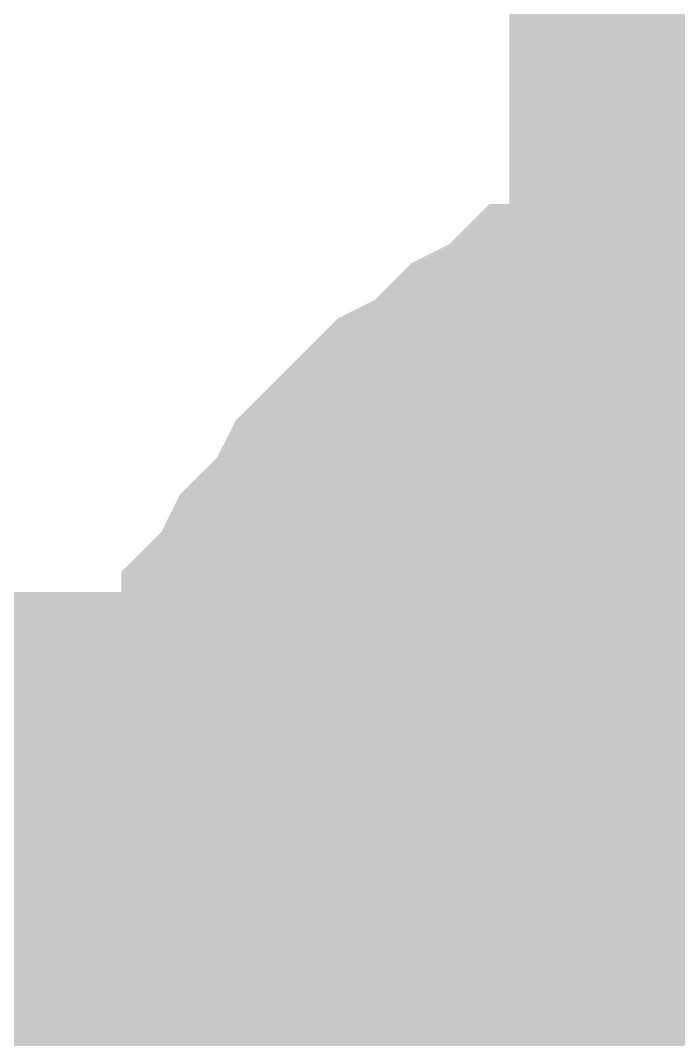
# Model space of a CAD drawing. Header units: inches. Extents: x 0 to 841, y 0 to 594.
# Drawn here: x 609.031 to 609.83, y 379.817 to 381.056 of the extents above; entities that cross this region are included whole.
import ezdxf

# ---------------------------------------------------------------- set-up
doc = ezdxf.new("R2010")
doc.units = ezdxf.units.IN
doc.layers.add('Sheet', color=255, linetype='Continuous')

msp = doc.modelspace()

# ---------------------------------------------------------------- linework, layer by layer
at = {"layer": 'Sheet'}
for points in [[(615.0071, 379.9866, 0.7493, 0.7493, 0), (609.999, 379.9866, 0.7493, 0.7493, 0), (575.0097, 379.9866, 0.7493, 0.7493, 0), (562.5007, 379.9866, 0.7493, 0.7493, 0), (554.9998, 379.9866, 0.7493, 0.7493, 0), (554.9998, 394.9893, 0.7493, 0.7493, 0)], [(609.999, 384.995, 0.7493, 0.7493, 0), (609.999, 379.9866, 0.7493, 0.7493, 0)], [(609.2354, 379.9866, 0.2997, 0.2997, 0), (609.2354, 380.0315, 0.2997, 0.2997, 0), (609.2354, 380.0765, 0.2997, 0.2997, 0), (609.2354, 380.0989, 0.2997, 0.2997, 0), (609.2579, 380.1438, 0.2997, 0.2997, 0), (609.2579, 380.1887, 0.2997, 0.2997, 0), (609.2803, 380.2112, 0.2997, 0.2997, 0), (609.2803, 380.2561, 0.2997, 0.2997, 0), (609.3028, 380.2786, 0.2997, 0.2997, 0), (609.3028, 380.3235, 0.2997, 0.2997, 0), (609.3253, 380.346, 0.2997, 0.2997, 0), (609.3477, 380.3909, 0.2997, 0.2997, 0), (609.3702, 380.4133, 0.2997, 0.2997, 0), (609.3926, 380.4358, 0.2997, 0.2997, 0), (609.4151, 380.4807, 0.2997, 0.2997, 0), (609.4375, 380.5032, 0.2997, 0.2997, 0), (609.46, 380.5256, 0.2997, 0.2997, 0), (609.4825, 380.5481, 0.2997, 0.2997, 0), (609.5049, 380.5706, 0.2997, 0.2997, 0), (609.5498, 380.593, 0.2997, 0.2997, 0), (609.5723, 380.6155, 0.2997, 0.2997, 0), (609.5947, 380.6379, 0.2997, 0.2997, 0), (609.6397, 380.6604, 0.2997, 0.2997, 0), (609.6621, 380.6828, 0.2997, 0.2997, 0), (609.707, 380.6828, 0.2997, 0.2997, 0), (609.7295, 380.7053, 0.2997, 0.2997, 0), (609.7744, 380.7053, 0.2997, 0.2997, 0), (609.7969, 380.7278, 0.2997, 0.2997, 0), (609.8418, 380.7278, 0.2997, 0.2997, 0), (609.8867, 380.7502, 0.2997, 0.2997, 0), (609.9092, 380.7502, 0.2997, 0.2997, 0), (609.9541, 380.7502, 0.2997, 0.2997, 0), (609.999, 380.7502, 0.2997, 0.2997, 0)], [(609.2354, 379.9866, 0.2997, 0.2997, 0), (609.2354, 380.0315, 0.2997, 0.2997, 0), (609.2354, 380.0765, 0.2997, 0.2997, 0), (609.2354, 380.0989, 0.2997, 0.2997, 0), (609.2579, 380.1438, 0.2997, 0.2997, 0), (609.2579, 380.1887, 0.2997, 0.2997, 0), (609.2803, 380.2112, 0.2997, 0.2997, 0), (609.2803, 380.2561, 0.2997, 0.2997, 0), (609.3028, 380.2786, 0.2997, 0.2997, 0), (609.3028, 380.3235, 0.2997, 0.2997, 0), (609.3253, 380.346, 0.2997, 0.2997, 0), (609.3477, 380.3909, 0.2997, 0.2997, 0), (609.3702, 380.4133, 0.2997, 0.2997, 0), (609.3926, 380.4358, 0.2997, 0.2997, 0), (609.4151, 380.4807, 0.2997, 0.2997, 0), (609.4375, 380.5032, 0.2997, 0.2997, 0), (609.46, 380.5256, 0.2997, 0.2997, 0), (609.4825, 380.5481, 0.2997, 0.2997, 0), (609.5049, 380.5706, 0.2997, 0.2997, 0), (609.5498, 380.593, 0.2997, 0.2997, 0), (609.5723, 380.6155, 0.2997, 0.2997, 0), (609.5947, 380.6379, 0.2997, 0.2997, 0), (609.6397, 380.6604, 0.2997, 0.2997, 0), (609.6621, 380.6828, 0.2997, 0.2997, 0), (609.707, 380.6828, 0.2997, 0.2997, 0), (609.7295, 380.7053, 0.2997, 0.2997, 0), (609.7744, 380.7053, 0.2997, 0.2997, 0), (609.7969, 380.7278, 0.2997, 0.2997, 0), (609.8418, 380.7278, 0.2997, 0.2997, 0), (609.8867, 380.7502, 0.2997, 0.2997, 0), (609.9092, 380.7502, 0.2997, 0.2997, 0), (609.9541, 380.7502, 0.2997, 0.2997, 0), (609.999, 380.7502, 0.2997, 0.2997, 0)], [(609.2354, 379.9866, 0.2997, 0.2997, 0), (609.2354, 380.0315, 0.2997, 0.2997, 0), (609.2354, 380.0765, 0.2997, 0.2997, 0), (609.2354, 380.0989, 0.2997, 0.2997, 0), (609.2579, 380.1438, 0.2997, 0.2997, 0), (609.2579, 380.1887, 0.2997, 0.2997, 0), (609.2803, 380.2112, 0.2997, 0.2997, 0), (609.2803, 380.2561, 0.2997, 0.2997, 0), (609.3028, 380.2786, 0.2997, 0.2997, 0), (609.3028, 380.3235, 0.2997, 0.2997, 0), (609.3253, 380.346, 0.2997, 0.2997, 0), (609.3477, 380.3909, 0.2997, 0.2997, 0), (609.3702, 380.4133, 0.2997, 0.2997, 0), (609.3926, 380.4358, 0.2997, 0.2997, 0), (609.4151, 380.4807, 0.2997, 0.2997, 0), (609.4375, 380.5032, 0.2997, 0.2997, 0), (609.46, 380.5256, 0.2997, 0.2997, 0), (609.4825, 380.5481, 0.2997, 0.2997, 0), (609.5049, 380.5706, 0.2997, 0.2997, 0), (609.5498, 380.593, 0.2997, 0.2997, 0), (609.5723, 380.6155, 0.2997, 0.2997, 0), (609.5947, 380.6379, 0.2997, 0.2997, 0), (609.6397, 380.6604, 0.2997, 0.2997, 0), (609.6621, 380.6828, 0.2997, 0.2997, 0), (609.707, 380.6828, 0.2997, 0.2997, 0), (609.7295, 380.7053, 0.2997, 0.2997, 0), (609.7744, 380.7053, 0.2997, 0.2997, 0), (609.7969, 380.7278, 0.2997, 0.2997, 0), (609.8418, 380.7278, 0.2997, 0.2997, 0), (609.8867, 380.7502, 0.2997, 0.2997, 0), (609.9092, 380.7502, 0.2997, 0.2997, 0), (609.9541, 380.7502, 0.2997, 0.2997, 0), (609.999, 380.7502, 0.2997, 0.2997, 0)], [(609.2354, 379.9866, 0.0991, 0.0991, 0), (609.2354, 380.0315, 0.0991, 0.0991, 0), (609.2354, 380.0765, 0.0991, 0.0991, 0), (609.2354, 380.0989, 0.0991, 0.0991, 0), (609.2579, 380.1438, 0.0991, 0.0991, 0), (609.2579, 380.1887, 0.0991, 0.0991, 0), (609.2803, 380.2112, 0.0991, 0.0991, 0), (609.2803, 380.2561, 0.0991, 0.0991, 0), (609.3028, 380.2786, 0.0991, 0.0991, 0), (609.3028, 380.3235, 0.0991, 0.0991, 0), (609.3253, 380.346, 0.0991, 0.0991, 0), (609.3477, 380.3909, 0.0991, 0.0991, 0), (609.3702, 380.4133, 0.0991, 0.0991, 0), (609.3926, 380.4358, 0.0991, 0.0991, 0), (609.4151, 380.4807, 0.0991, 0.0991, 0), (609.4375, 380.5032, 0.0991, 0.0991, 0), (609.46, 380.5256, 0.0991, 0.0991, 0), (609.4825, 380.5481, 0.0991, 0.0991, 0), (609.5049, 380.5706, 0.0991, 0.0991, 0), (609.5498, 380.593, 0.0991, 0.0991, 0), (609.5723, 380.6155, 0.0991, 0.0991, 0), (609.5947, 380.6379, 0.0991, 0.0991, 0), (609.6397, 380.6604, 0.0991, 0.0991, 0), (609.6621, 380.6828, 0.0991, 0.0991, 0), (609.707, 380.6828, 0.0991, 0.0991, 0), (609.7295, 380.7053, 0.0991, 0.0991, 0), (609.7744, 380.7053, 0.0991, 0.0991, 0), (609.7969, 380.7278, 0.0991, 0.0991, 0), (609.8418, 380.7278, 0.0991, 0.0991, 0), (609.8867, 380.7502, 0.0991, 0.0991, 0)], [(609.2354, 379.9866, 0.0991, 0.0991, 0), (609.2354, 380.0315, 0.0991, 0.0991, 0), (609.2354, 380.0765, 0.0991, 0.0991, 0), (609.2354, 380.0989, 0.0991, 0.0991, 0), (609.2579, 380.1438, 0.0991, 0.0991, 0), (609.2579, 380.1887, 0.0991, 0.0991, 0), (609.2803, 380.2112, 0.0991, 0.0991, 0), (609.2803, 380.2561, 0.0991, 0.0991, 0), (609.3028, 380.2786, 0.0991, 0.0991, 0), (609.3028, 380.3235, 0.0991, 0.0991, 0), (609.3253, 380.346, 0.0991, 0.0991, 0), (609.3477, 380.3909, 0.0991, 0.0991, 0), (609.3702, 380.4133, 0.0991, 0.0991, 0), (609.3926, 380.4358, 0.0991, 0.0991, 0), (609.4151, 380.4807, 0.0991, 0.0991, 0), (609.4375, 380.5032, 0.0991, 0.0991, 0), (609.46, 380.5256, 0.0991, 0.0991, 0), (609.4825, 380.5481, 0.0991, 0.0991, 0), (609.5049, 380.5706, 0.0991, 0.0991, 0), (609.5498, 380.593, 0.0991, 0.0991, 0), (609.5723, 380.6155, 0.0991, 0.0991, 0), (609.5947, 380.6379, 0.0991, 0.0991, 0), (609.6397, 380.6604, 0.0991, 0.0991, 0), (609.6621, 380.6828, 0.0991, 0.0991, 0), (609.707, 380.6828, 0.0991, 0.0991, 0), (609.7295, 380.7053, 0.0991, 0.0991, 0), (609.7744, 380.7053, 0.0991, 0.0991, 0), (609.7969, 380.7278, 0.0991, 0.0991, 0), (609.8418, 380.7278, 0.0991, 0.0991, 0), (609.8867, 380.7502, 0.0991, 0.0991, 0)], [(609.2354, 379.9866, 0.0991, 0.0991, 0), (609.2354, 380.0315, 0.0991, 0.0991, 0), (609.2354, 380.0765, 0.0991, 0.0991, 0), (609.2354, 380.0989, 0.0991, 0.0991, 0), (609.2579, 380.1438, 0.0991, 0.0991, 0), (609.2579, 380.1887, 0.0991, 0.0991, 0), (609.2803, 380.2112, 0.0991, 0.0991, 0), (609.2803, 380.2561, 0.0991, 0.0991, 0), (609.3028, 380.2786, 0.0991, 0.0991, 0), (609.3028, 380.3235, 0.0991, 0.0991, 0), (609.3253, 380.346, 0.0991, 0.0991, 0), (609.3477, 380.3909, 0.0991, 0.0991, 0), (609.3702, 380.4133, 0.0991, 0.0991, 0), (609.3926, 380.4358, 0.0991, 0.0991, 0), (609.4151, 380.4807, 0.0991, 0.0991, 0), (609.4375, 380.5032, 0.0991, 0.0991, 0), (609.46, 380.5256, 0.0991, 0.0991, 0), (609.4825, 380.5481, 0.0991, 0.0991, 0), (609.5049, 380.5706, 0.0991, 0.0991, 0), (609.5498, 380.593, 0.0991, 0.0991, 0), (609.5723, 380.6155, 0.0991, 0.0991, 0), (609.5947, 380.6379, 0.0991, 0.0991, 0), (609.6397, 380.6604, 0.0991, 0.0991, 0), (609.6621, 380.6828, 0.0991, 0.0991, 0), (609.707, 380.6828, 0.0991, 0.0991, 0), (609.7295, 380.7053, 0.0991, 0.0991, 0), (609.7744, 380.7053, 0.0991, 0.0991, 0), (609.7969, 380.7278, 0.0991, 0.0991, 0), (609.8418, 380.7278, 0.0991, 0.0991, 0), (609.8867, 380.7502, 0.0991, 0.0991, 0)], [(609.4825, 379.9866, 0.2997, 0.2997, 0), (609.4825, 380.0091, 0.2997, 0.2997, 0), (609.4825, 380.0315, 0.2997, 0.2997, 0), (609.4825, 380.0765, 0.2997, 0.2997, 0), (609.4825, 380.0989, 0.2997, 0.2997, 0), (609.5049, 380.1214, 0.2997, 0.2997, 0), (609.5049, 380.1438, 0.2997, 0.2997, 0), (609.5049, 380.1663, 0.2997, 0.2997, 0), (609.5274, 380.1887, 0.2997, 0.2997, 0), (609.5274, 380.2112, 0.2997, 0.2997, 0), (609.5498, 380.2337, 0.2997, 0.2997, 0), (609.5498, 380.2561, 0.2997, 0.2997, 0), (609.5723, 380.2786, 0.2997, 0.2997, 0), (609.5947, 380.301, 0.2997, 0.2997, 0), (609.5947, 380.3235, 0.2997, 0.2997, 0), (609.6172, 380.346, 0.2997, 0.2997, 0), (609.6397, 380.346, 0.2997, 0.2997, 0), (609.6621, 380.3684, 0.2997, 0.2997, 0), (609.6846, 380.3909, 0.2997, 0.2997, 0), (609.707, 380.4133, 0.2997, 0.2997, 0), (609.707, 380.4133, 0.2997, 0.2997, 0), (609.7295, 380.4358, 0.2997, 0.2997, 0), (609.7519, 380.4358, 0.2997, 0.2997, 0), (609.7744, 380.4583, 0.2997, 0.2997, 0), (609.7969, 380.4583, 0.2997, 0.2997, 0), (609.8193, 380.4807, 0.2997, 0.2997, 0), (609.8418, 380.4807, 0.2997, 0.2997, 0), (609.8642, 380.4807, 0.2997, 0.2997, 0), (609.9092, 380.5032, 0.2997, 0.2997, 0), (609.9316, 380.5032, 0.2997, 0.2997, 0), (609.9541, 380.5032, 0.2997, 0.2997, 0), (609.9765, 380.5032, 0.2997, 0.2997, 0), (609.999, 380.5032, 0.2997, 0.2997, 0)], [(609.4825, 379.9866, 0.2997, 0.2997, 0), (609.4825, 380.0091, 0.2997, 0.2997, 0), (609.4825, 380.0315, 0.2997, 0.2997, 0), (609.4825, 380.0765, 0.2997, 0.2997, 0), (609.4825, 380.0989, 0.2997, 0.2997, 0), (609.5049, 380.1214, 0.2997, 0.2997, 0), (609.5049, 380.1438, 0.2997, 0.2997, 0), (609.5049, 380.1663, 0.2997, 0.2997, 0), (609.5274, 380.1887, 0.2997, 0.2997, 0), (609.5274, 380.2112, 0.2997, 0.2997, 0), (609.5498, 380.2337, 0.2997, 0.2997, 0), (609.5498, 380.2561, 0.2997, 0.2997, 0), (609.5723, 380.2786, 0.2997, 0.2997, 0), (609.5947, 380.301, 0.2997, 0.2997, 0), (609.5947, 380.3235, 0.2997, 0.2997, 0), (609.6172, 380.346, 0.2997, 0.2997, 0), (609.6397, 380.346, 0.2997, 0.2997, 0), (609.6621, 380.3684, 0.2997, 0.2997, 0), (609.6846, 380.3909, 0.2997, 0.2997, 0), (609.707, 380.4133, 0.2997, 0.2997, 0), (609.707, 380.4133, 0.2997, 0.2997, 0), (609.7295, 380.4358, 0.2997, 0.2997, 0), (609.7519, 380.4358, 0.2997, 0.2997, 0), (609.7744, 380.4583, 0.2997, 0.2997, 0), (609.7969, 380.4583, 0.2997, 0.2997, 0), (609.8193, 380.4807, 0.2997, 0.2997, 0), (609.8418, 380.4807, 0.2997, 0.2997, 0), (609.8642, 380.4807, 0.2997, 0.2997, 0), (609.9092, 380.5032, 0.2997, 0.2997, 0), (609.9316, 380.5032, 0.2997, 0.2997, 0), (609.9541, 380.5032, 0.2997, 0.2997, 0), (609.9765, 380.5032, 0.2997, 0.2997, 0), (609.999, 380.5032, 0.2997, 0.2997, 0)], [(609.4825, 379.9866, 0.0991, 0.0991, 0), (609.4825, 380.0091, 0.0991, 0.0991, 0), (609.4825, 380.0315, 0.0991, 0.0991, 0), (609.4825, 380.0765, 0.0991, 0.0991, 0), (609.4825, 380.0989, 0.0991, 0.0991, 0), (609.5049, 380.1214, 0.0991, 0.0991, 0), (609.5049, 380.1438, 0.0991, 0.0991, 0), (609.5049, 380.1663, 0.0991, 0.0991, 0), (609.5274, 380.1887, 0.0991, 0.0991, 0), (609.5274, 380.2112, 0.0991, 0.0991, 0), (609.5498, 380.2337, 0.0991, 0.0991, 0), (609.5498, 380.2561, 0.0991, 0.0991, 0), (609.5723, 380.2786, 0.0991, 0.0991, 0), (609.5947, 380.301, 0.0991, 0.0991, 0), (609.5947, 380.3235, 0.0991, 0.0991, 0), (609.6172, 380.346, 0.0991, 0.0991, 0), (609.6397, 380.346, 0.0991, 0.0991, 0), (609.6621, 380.3684, 0.0991, 0.0991, 0), (609.6846, 380.3909, 0.0991, 0.0991, 0), (609.707, 380.4133, 0.0991, 0.0991, 0), (609.707, 380.4133, 0.0991, 0.0991, 0), (609.7295, 380.4358, 0.0991, 0.0991, 0), (609.7519, 380.4358, 0.0991, 0.0991, 0), (609.7744, 380.4583, 0.0991, 0.0991, 0), (609.7969, 380.4583, 0.0991, 0.0991, 0), (609.8193, 380.4807, 0.0991, 0.0991, 0), (609.8418, 380.4807, 0.0991, 0.0991, 0), (609.8642, 380.4807, 0.0991, 0.0991, 0), (609.9092, 380.5032, 0.0991, 0.0991, 0)], [(609.4825, 379.9866, 0.0991, 0.0991, 0), (609.4825, 380.0091, 0.0991, 0.0991, 0), (609.4825, 380.0315, 0.0991, 0.0991, 0), (609.4825, 380.0765, 0.0991, 0.0991, 0), (609.4825, 380.0989, 0.0991, 0.0991, 0), (609.5049, 380.1214, 0.0991, 0.0991, 0), (609.5049, 380.1438, 0.0991, 0.0991, 0), (609.5049, 380.1663, 0.0991, 0.0991, 0), (609.5274, 380.1887, 0.0991, 0.0991, 0), (609.5274, 380.2112, 0.0991, 0.0991, 0), (609.5498, 380.2337, 0.0991, 0.0991, 0), (609.5498, 380.2561, 0.0991, 0.0991, 0), (609.5723, 380.2786, 0.0991, 0.0991, 0), (609.5947, 380.301, 0.0991, 0.0991, 0), (609.5947, 380.3235, 0.0991, 0.0991, 0), (609.6172, 380.346, 0.0991, 0.0991, 0), (609.6397, 380.346, 0.0991, 0.0991, 0), (609.6621, 380.3684, 0.0991, 0.0991, 0), (609.6846, 380.3909, 0.0991, 0.0991, 0), (609.707, 380.4133, 0.0991, 0.0991, 0), (609.707, 380.4133, 0.0991, 0.0991, 0), (609.7295, 380.4358, 0.0991, 0.0991, 0), (609.7519, 380.4358, 0.0991, 0.0991, 0), (609.7744, 380.4583, 0.0991, 0.0991, 0), (609.7969, 380.4583, 0.0991, 0.0991, 0), (609.8193, 380.4807, 0.0991, 0.0991, 0), (609.8418, 380.4807, 0.0991, 0.0991, 0), (609.8642, 380.4807, 0.0991, 0.0991, 0), (609.9092, 380.5032, 0.0991, 0.0991, 0)], [(609.3028, 379.6497, 0.2997, 0.2997, 0), (609.3028, 379.6946, 0.2997, 0.2997, 0), (609.2803, 379.7171, 0.2997, 0.2997, 0), (609.2803, 379.762, 0.2997, 0.2997, 0), (609.2579, 379.7845, 0.2997, 0.2997, 0), (609.2579, 379.8294, 0.2997, 0.2997, 0), (609.2354, 379.8743, 0.2997, 0.2997, 0), (609.2354, 379.8968, 0.2997, 0.2997, 0), (609.2354, 379.9417, 0.2997, 0.2997, 0), (609.2354, 379.9866, 0.2997, 0.2997, 0)], [(609.2354, 379.9866, 0.2997, 0.2997, 0), (609.2354, 379.9866, 0.2997, 0.2997, 0)], [(609.3028, 379.6497, 0.2997, 0.2997, 0), (609.3028, 379.6946, 0.2997, 0.2997, 0), (609.2803, 379.7171, 0.2997, 0.2997, 0), (609.2803, 379.762, 0.2997, 0.2997, 0), (609.2579, 379.7845, 0.2997, 0.2997, 0), (609.2579, 379.8294, 0.2997, 0.2997, 0), (609.2354, 379.8743, 0.2997, 0.2997, 0), (609.2354, 379.8968, 0.2997, 0.2997, 0), (609.2354, 379.9417, 0.2997, 0.2997, 0), (609.2354, 379.9866, 0.2997, 0.2997, 0)], [(609.2354, 379.9866, 0.2997, 0.2997, 0), (609.2354, 379.9866, 0.2997, 0.2997, 0)], [(609.3028, 379.6497, 0.2997, 0.2997, 0), (609.3028, 379.6946, 0.2997, 0.2997, 0), (609.2803, 379.7171, 0.2997, 0.2997, 0), (609.2803, 379.762, 0.2997, 0.2997, 0), (609.2579, 379.7845, 0.2997, 0.2997, 0), (609.2579, 379.8294, 0.2997, 0.2997, 0), (609.2354, 379.8743, 0.2997, 0.2997, 0), (609.2354, 379.8968, 0.2997, 0.2997, 0), (609.2354, 379.9417, 0.2997, 0.2997, 0), (609.2354, 379.9866, 0.2997, 0.2997, 0)], [(609.2354, 379.9866, 0.2997, 0.2997, 0), (609.2354, 379.9866, 0.2997, 0.2997, 0)], [(609.6172, 379.6497, 0.2997, 0.2997, 0), (609.5947, 379.6722, 0.2997, 0.2997, 0), (609.5947, 379.6946, 0.2997, 0.2997, 0), (609.5723, 379.7171, 0.2997, 0.2997, 0), (609.5498, 379.7396, 0.2997, 0.2997, 0), (609.5498, 379.762, 0.2997, 0.2997, 0), (609.5274, 379.7845, 0.2997, 0.2997, 0), (609.5274, 379.7845, 0.2997, 0.2997, 0), (609.5049, 379.8069, 0.2997, 0.2997, 0), (609.5049, 379.8519, 0.2997, 0.2997, 0), (609.5049, 379.8743, 0.2997, 0.2997, 0), (609.4825, 379.8968, 0.2997, 0.2997, 0), (609.4825, 379.9192, 0.2997, 0.2997, 0), (609.4825, 379.9417, 0.2997, 0.2997, 0), (609.4825, 379.9642, 0.2997, 0.2997, 0), (609.4825, 379.9866, 0.2997, 0.2997, 0)], [(609.4825, 379.9866, 0.2997, 0.2997, 0), (609.4825, 379.9866, 0.2997, 0.2997, 0)], [(609.6172, 379.6497, 0.2997, 0.2997, 0), (609.5947, 379.6722, 0.2997, 0.2997, 0), (609.5947, 379.6946, 0.2997, 0.2997, 0), (609.5723, 379.7171, 0.2997, 0.2997, 0), (609.5498, 379.7396, 0.2997, 0.2997, 0), (609.5498, 379.762, 0.2997, 0.2997, 0), (609.5274, 379.7845, 0.2997, 0.2997, 0), (609.5274, 379.7845, 0.2997, 0.2997, 0), (609.5049, 379.8069, 0.2997, 0.2997, 0), (609.5049, 379.8519, 0.2997, 0.2997, 0), (609.5049, 379.8743, 0.2997, 0.2997, 0), (609.4825, 379.8968, 0.2997, 0.2997, 0), (609.4825, 379.9192, 0.2997, 0.2997, 0), (609.4825, 379.9417, 0.2997, 0.2997, 0), (609.4825, 379.9642, 0.2997, 0.2997, 0), (609.4825, 379.9866, 0.2997, 0.2997, 0)], [(609.4825, 379.9866, 0.2997, 0.2997, 0), (609.4825, 379.9866, 0.2997, 0.2997, 0)], [(609.2803, 379.762, 0.0991, 0.0991, 0), (609.2579, 379.7845, 0.0991, 0.0991, 0), (609.2579, 379.8294, 0.0991, 0.0991, 0), (609.2354, 379.8743, 0.0991, 0.0991, 0), (609.2354, 379.8968, 0.0991, 0.0991, 0), (609.2354, 379.9417, 0.0991, 0.0991, 0), (609.2354, 379.9866, 0.0991, 0.0991, 0)], [(609.2354, 379.9866, 0.0991, 0.0991, 0), (609.2354, 379.9866, 0.0991, 0.0991, 0)], [(609.2803, 379.762, 0.0991, 0.0991, 0), (609.2579, 379.7845, 0.0991, 0.0991, 0), (609.2579, 379.8294, 0.0991, 0.0991, 0), (609.2354, 379.8743, 0.0991, 0.0991, 0), (609.2354, 379.8968, 0.0991, 0.0991, 0), (609.2354, 379.9417, 0.0991, 0.0991, 0), (609.2354, 379.9866, 0.0991, 0.0991, 0)], [(609.2354, 379.9866, 0.0991, 0.0991, 0), (609.2354, 379.9866, 0.0991, 0.0991, 0)], [(609.2803, 379.762, 0.0991, 0.0991, 0), (609.2579, 379.7845, 0.0991, 0.0991, 0), (609.2579, 379.8294, 0.0991, 0.0991, 0), (609.2354, 379.8743, 0.0991, 0.0991, 0), (609.2354, 379.8968, 0.0991, 0.0991, 0), (609.2354, 379.9417, 0.0991, 0.0991, 0), (609.2354, 379.9866, 0.0991, 0.0991, 0)], [(609.2354, 379.9866, 0.0991, 0.0991, 0), (609.2354, 379.9866, 0.0991, 0.0991, 0)], [(609.5498, 379.762, 0.0991, 0.0991, 0), (609.5274, 379.7845, 0.0991, 0.0991, 0), (609.5274, 379.7845, 0.0991, 0.0991, 0), (609.5049, 379.8069, 0.0991, 0.0991, 0), (609.5049, 379.8519, 0.0991, 0.0991, 0), (609.5049, 379.8743, 0.0991, 0.0991, 0), (609.4825, 379.8968, 0.0991, 0.0991, 0), (609.4825, 379.9192, 0.0991, 0.0991, 0), (609.4825, 379.9417, 0.0991, 0.0991, 0), (609.4825, 379.9642, 0.0991, 0.0991, 0), (609.4825, 379.9866, 0.0991, 0.0991, 0)], [(609.4825, 379.9866, 0.0991, 0.0991, 0), (609.4825, 379.9866, 0.0991, 0.0991, 0)], [(609.5498, 379.762, 0.0991, 0.0991, 0), (609.5274, 379.7845, 0.0991, 0.0991, 0), (609.5274, 379.7845, 0.0991, 0.0991, 0), (609.5049, 379.8069, 0.0991, 0.0991, 0), (609.5049, 379.8519, 0.0991, 0.0991, 0), (609.5049, 379.8743, 0.0991, 0.0991, 0), (609.4825, 379.8968, 0.0991, 0.0991, 0), (609.4825, 379.9192, 0.0991, 0.0991, 0), (609.4825, 379.9417, 0.0991, 0.0991, 0), (609.4825, 379.9642, 0.0991, 0.0991, 0), (609.4825, 379.9866, 0.0991, 0.0991, 0)], [(609.4825, 379.9866, 0.0991, 0.0991, 0), (609.4825, 379.9866, 0.0991, 0.0991, 0)]]:
    msp.add_lwpolyline(points, format="xyseb", dxfattribs=at)
msp.add_lwpolyline([(609.746, 380, 0.508, 0.508, 1), (610.254, 380, 0.508, 0.508, 1)], format="xyseb", close=True, dxfattribs=at)

doc.saveas('drawing.dxf')
